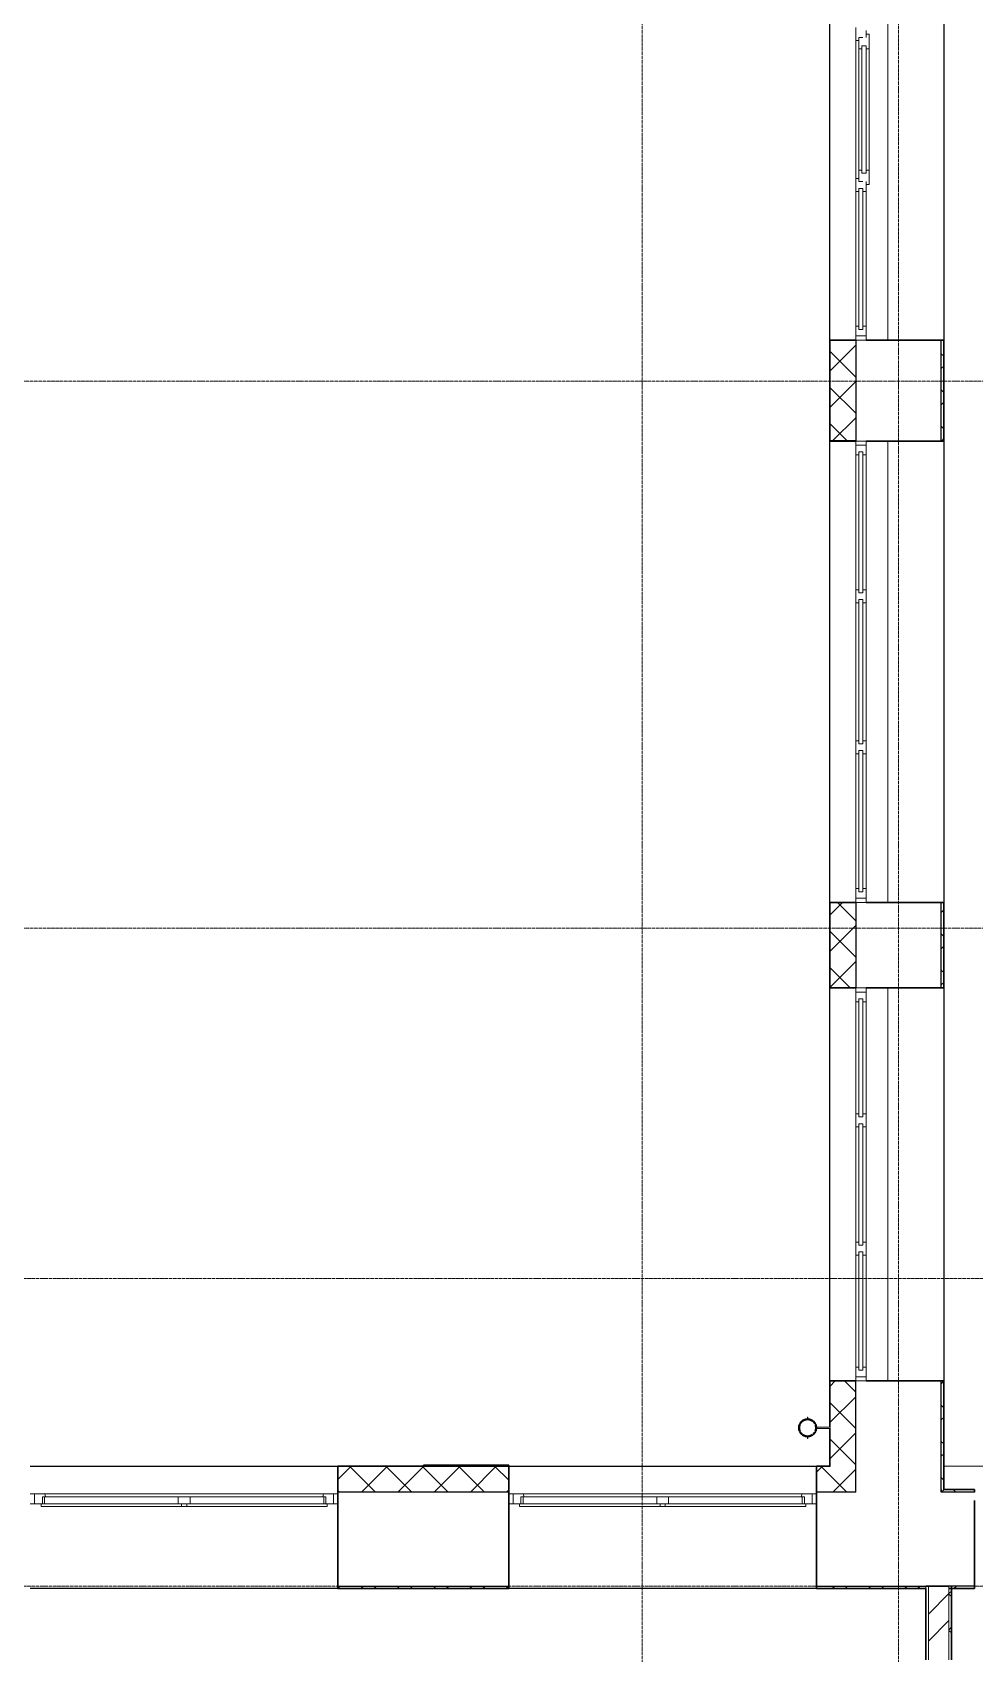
# Model space of a CAD drawing. Header units: millimetres. Extents: x -695119 to 412940, y -249585 to 622758.
# Drawn here: x 136496 to 142008, y -52565 to -43080 of the extents above; entities that cross this region are included whole.
import ezdxf

# ---------------------------------------------------------------- set-up
doc = ezdxf.new("R2010")
doc.units = ezdxf.units.MM
doc.linetypes.add('ADSK_Линия сетки', pattern=[25, 20, -2.5, 0, -2.5])
for name, color, linetype, lineweight in [('Каркас_Импост', 8, 'Continuous', 9), ('Монтажный зазор', 8, 'Continuous', 9), ('Обобщенные модели', 8, 'Continuous', 18), ('Окна', 252, 'Continuous', 9), ('Оси', 252, 'Continuous', 9), ('Остекление', 8, 'Continuous', 9), ('Перекрытия', 7, 'Continuous', 18), ('Стены разрез', 7, 'Continuous', 30), ('Стены штриховка', 7, 'Continuous', 9)]:
    doc.layers.add(name, color=color, linetype=linetype, lineweight=lineweight)
doc.layers.add('Стены', color=194, linetype='Continuous')

# ---------------------------------------------------------------- blocks, each defined once
blk = doc.blocks.new('1 этаж')
at = {"layer": 'Каркас_Импост', "color": 251, "lineweight": 18, "true_color": 0x636466}
for p, q in [((-33505.8, -124227.7), (-33505.8, -124303.7)), ((-33445.8, -124285.7), (-33445.8, -124245.7)), ((-33505.8, -124303.7), (-33487.8, -124303.7)), ((-33487.8, -124303.7), (-33487.8, -124285.7)), ((-33487.8, -124285.7), (-33463.8, -124285.7)), ((-33487.8, -124352.7), (-33487.8, -124303.7)), ((-33487.8, -124352.7), (-33469.8, -124352.7)), ((-33469.8, -124334.7), (-33445.8, -124334.7)), ((-33469.8, -124352.7), (-33469.8, -124334.7)), ((-33445.8, -124267.7), (-33427.8, -124267.7)), ((-33445.8, -124334.7), (-33445.8, -124352.7)), ((-33445.8, -124352.7), (-33427.8, -124352.7)), ((-33427.8, -124267.7), (-33427.8, -124352.7)), ((-33505.8, -125111), (-33505.8, -125187)), ((-33487.8, -125111), (-33505.8, -125111)), ((-33487.8, -125062), (-33469.8, -125062)), ((-33487.8, -125062), (-33487.8, -125111)), ((-33487.8, -125129), (-33487.8, -125111)), ((-33469.8, -125062), (-33469.8, -125080)), ((-33469.8, -125080), (-33445.8, -125080)), ((-33445.8, -125062), (-33427.8, -125062)), ((-33445.8, -125080), (-33445.8, -125062)), ((-33427.8, -125062), (-33427.8, -125147)), ((-33505.8, -125187), (-33487.8, -125187)), ((-33463.8, -125129), (-33487.8, -125129)), ((-33487.8, -125187), (-33487.8, -125169)), ((-33487.8, -125169), (-33463.8, -125169)), ((-33463.8, -125169), (-33463.8, -125187)), ((-33463.8, -125187), (-33445.8, -125187)), ((-33445.8, -125169), (-33445.8, -125129)), ((-33427.8, -125147), (-33445.8, -125147)), ((-33445.8, -125169), (-33445.8, -125187)), ((-33505.8, -125976.4), (-33505.8, -126057.4)), ((-33487.8, -125976.4), (-33505.8, -125976.4)), ((-33505.8, -126057.4), (-33445.8, -126057.4)), ((-33487.8, -125994.4), (-33487.8, -125976.4)), ((-33463.8, -125994.4), (-33487.8, -125994.4)), ((-33463.8, -125976.4), (-33445.8, -125976.4)), ((-33463.8, -125994.4), (-33463.8, -125976.4)), ((-33445.8, -125976.4), (-33445.8, -125994.4)), ((-33445.8, -126057.4), (-33445.8, -125994.4)), ((-33445.8, -126647.4), (-33505.8, -126647.4)), ((-33505.8, -126647.4), (-33505.8, -126728.4)), ((-33505.8, -126728.4), (-33487.8, -126728.4)), ((-33487.8, -126728.4), (-33487.8, -126710.4)), ((-33487.8, -126710.4), (-33463.8, -126710.4)), ((-33463.8, -126710.4), (-33463.8, -126728.4)), ((-33463.8, -126728.4), (-33445.8, -126728.4)), ((-33445.8, -126710.4), (-33445.8, -126647.4)), ((-33445.8, -126710.4), (-33445.8, -126728.4)), ((-33505.8, -127517.7), (-33505.8, -127593.7)), ((-33487.8, -127517.7), (-33505.8, -127517.7)), ((-33487.8, -127535.7), (-33487.8, -127517.7)), ((-33463.8, -127535.7), (-33487.8, -127535.7)), ((-33487.8, -127593.7), (-33487.8, -127575.7)), ((-33487.8, -127575.7), (-33463.8, -127575.7)), ((-33463.8, -127517.7), (-33445.8, -127517.7)), ((-33463.8, -127535.7), (-33463.8, -127517.7)), ((-33463.8, -127575.7), (-33463.8, -127593.7)), ((-33445.8, -127517.7), (-33445.8, -127535.7)), ((-33445.8, -127575.7), (-33445.8, -127535.7)), ((-33445.8, -127575.7), (-33445.8, -127593.7)), ((-33505.8, -127593.7), (-33487.8, -127593.7)), ((-33463.8, -127593.7), (-33445.8, -127593.7)), ((-33505.8, -128401), (-33505.8, -128477)), ((-33487.8, -128401), (-33505.8, -128401)), ((-33487.8, -128419), (-33487.8, -128401)), ((-33463.8, -128419), (-33487.8, -128419)), ((-33463.8, -128401), (-33445.8, -128401)), ((-33463.8, -128419), (-33463.8, -128401)), ((-33445.8, -128401), (-33445.8, -128419)), ((-33445.8, -128459), (-33445.8, -128419)), ((-33505.8, -128477), (-33487.8, -128477)), ((-33487.8, -128477), (-33487.8, -128459)), ((-33487.8, -128459), (-33463.8, -128459)), ((-33463.8, -128459), (-33463.8, -128477)), ((-33463.8, -128477), (-33445.8, -128477)), ((-33445.8, -128459), (-33445.8, -128477)), ((-33505.8, -129266.4), (-33505.8, -129347.4)), ((-33487.8, -129266.4), (-33505.8, -129266.4)), ((-33487.8, -129284.4), (-33487.8, -129266.4)), ((-33463.8, -129284.4), (-33487.8, -129284.4)), ((-33463.8, -129266.4), (-33445.8, -129266.4)), ((-33463.8, -129284.4), (-33463.8, -129266.4)), ((-33445.8, -129266.4), (-33445.8, -129284.4)), ((-33445.8, -129347.4), (-33445.8, -129284.4)), ((-33505.8, -129347.4), (-33445.8, -129347.4)), ((-33445.8, -129847.4), (-33505.8, -129847.4)), ((-33505.8, -129847.4), (-33505.8, -129928.4)), ((-33445.8, -129910.4), (-33445.8, -129847.4)), ((-33505.8, -129928.4), (-33487.8, -129928.4)), ((-33487.8, -129928.4), (-33487.8, -129910.4)), ((-33487.8, -129910.4), (-33463.8, -129910.4)), ((-33463.8, -129910.4), (-33463.8, -129928.4)), ((-33463.8, -129928.4), (-33445.8, -129928.4)), ((-33445.8, -129910.4), (-33445.8, -129928.4)), ((-33505.8, -130584.4), (-33505.8, -130660.4)), ((-33487.8, -130584.4), (-33505.8, -130584.4)), ((-33487.8, -130602.4), (-33487.8, -130584.4)), ((-33463.8, -130602.4), (-33487.8, -130602.4)), ((-33463.8, -130584.4), (-33445.8, -130584.4)), ((-33463.8, -130602.4), (-33463.8, -130584.4)), ((-33445.8, -130584.4), (-33445.8, -130602.4)), ((-33445.8, -130642.4), (-33445.8, -130602.4)), ((-33505.8, -130660.4), (-33487.8, -130660.4)), ((-33487.8, -130660.4), (-33487.8, -130642.4)), ((-33487.8, -130642.4), (-33463.8, -130642.4)), ((-33463.8, -130642.4), (-33463.8, -130660.4)), ((-33463.8, -130660.4), (-33445.8, -130660.4)), ((-33445.8, -130642.4), (-33445.8, -130660.4)), ((-33505.8, -131334.4), (-33505.8, -131410.4)), ((-33487.8, -131334.4), (-33505.8, -131334.4)), ((-33487.8, -131352.4), (-33487.8, -131334.4)), ((-33463.8, -131352.4), (-33487.8, -131352.4)), ((-33463.8, -131334.4), (-33445.8, -131334.4)), ((-33463.8, -131352.4), (-33463.8, -131334.4)), ((-33445.8, -131334.4), (-33445.8, -131352.4)), ((-33445.8, -131392.4), (-33445.8, -131352.4)), ((-33505.8, -131410.4), (-33487.8, -131410.4)), ((-33487.8, -131410.4), (-33487.8, -131392.4)), ((-33487.8, -131392.4), (-33463.8, -131392.4)), ((-33463.8, -131392.4), (-33463.8, -131410.4)), ((-33463.8, -131410.4), (-33445.8, -131410.4)), ((-33445.8, -131392.4), (-33445.8, -131410.4)), ((-33505.8, -132066.4), (-33505.8, -132147.4)), ((-33487.8, -132066.4), (-33505.8, -132066.4)), ((-33487.8, -132084.4), (-33487.8, -132066.4)), ((-33463.8, -132084.4), (-33487.8, -132084.4)), ((-33463.8, -132066.4), (-33445.8, -132066.4)), ((-33463.8, -132084.4), (-33463.8, -132066.4)), ((-33445.8, -132066.4), (-33445.8, -132084.4)), ((-33445.8, -132147.4), (-33445.8, -132084.4)), ((-33505.8, -132147.4), (-33445.8, -132147.4)), ((-38251.4, -132807.4), (-38310.8, -132807.4)), ((-38310.8, -132807.4), (-38310.8, -132865.4)), ((-38310.8, -132865.4), (-38272.8, -132865.4)), ((-38264.8, -132865.4), (-38264.8, -132824.4)), ((-38264.8, -132824.4), (-38252.8, -132824.4)), ((-38246.8, -132824.4), (-38251.4, -132807.4)), ((-36620.2, -132807.4), (-36624.8, -132824.4)), ((-36560.8, -132807.4), (-36620.2, -132807.4)), ((-36618.8, -132824.4), (-36606.8, -132824.4)), ((-36606.8, -132824.4), (-36606.8, -132865.4)), ((-36598.8, -132865.4), (-36560.8, -132865.4)), ((-36560.8, -132865.4), (-36560.8, -132807.4)), ((-35451.4, -132807.4), (-35510.8, -132807.4)), ((-35510.8, -132807.4), (-35510.8, -132865.4)), ((-35510.8, -132865.4), (-35472.8, -132865.4)), ((-35464.8, -132865.4), (-35464.8, -132824.4)), ((-35464.8, -132824.4), (-35452.8, -132824.4)), ((-35446.8, -132824.4), (-35451.4, -132807.4)), ((-33820.2, -132807.4), (-33824.8, -132824.4)), ((-33760.8, -132807.4), (-33820.2, -132807.4)), ((-33818.8, -132824.4), (-33806.8, -132824.4)), ((-33806.8, -132824.4), (-33806.8, -132865.4)), ((-33798.8, -132865.4), (-33760.8, -132865.4)), ((-33760.8, -132865.4), (-33760.8, -132807.4))]:
    blk.add_line(p, q, dxfattribs=at)
at = {"layer": 'Каркас_Импост', "color": 251, "true_color": 0x636466}
for p, q in [((-33505.8, -125111), (-33505.8, -124303.7)), ((-33487.8, -125062), (-33487.8, -124352.7)), ((-33427.8, -124352.7), (-33427.8, -125062)), ((-33505.8, -125976.4), (-33505.8, -125187)), ((-33445.8, -125187), (-33445.8, -125976.4)), ((-33505.8, -127517.7), (-33505.8, -126728.4)), ((-33445.8, -126728.4), (-33445.8, -127517.7)), ((-33505.8, -128401), (-33505.8, -127593.7)), ((-33445.8, -127593.7), (-33445.8, -128401)), ((-33505.8, -129266.4), (-33505.8, -128477)), ((-33445.8, -128477), (-33445.8, -129266.4)), ((-33505.8, -130584.4), (-33505.8, -129928.4)), ((-33445.8, -129928.4), (-33445.8, -130584.4)), ((-33505.8, -131334.4), (-33505.8, -130660.4)), ((-33445.8, -130660.4), (-33445.8, -131334.4)), ((-33505.8, -132066.4), (-33505.8, -131410.4)), ((-33445.8, -131410.4), (-33445.8, -132066.4)), ((-38272.8, -132865.4), (-37450.8, -132865.4)), ((-38272.8, -132882.4), (-38272.8, -132865.4)), ((-37450.8, -132882.4), (-38272.8, -132882.4)), ((-38252.8, -132824.4), (-37470.8, -132824.4)), ((-38252.8, -132865.4), (-38252.8, -132824.4)), ((-36620.2, -132807.4), (-38251.4, -132807.4)), ((-37470.8, -132824.4), (-37400.8, -132824.4)), ((-37470.8, -132824.4), (-37470.8, -132865.4)), ((-37450.8, -132865.4), (-37420.8, -132865.4)), ((-37450.8, -132865.4), (-37450.8, -132882.4)), ((-37420.8, -132882.4), (-37450.8, -132882.4)), ((-37420.8, -132865.4), (-36598.8, -132865.4)), ((-37420.8, -132882.4), (-37420.8, -132865.4)), ((-36598.8, -132882.4), (-37420.8, -132882.4)), ((-37400.8, -132824.4), (-36618.8, -132824.4)), ((-37400.8, -132865.4), (-37400.8, -132824.4)), ((-36618.8, -132824.4), (-36618.8, -132865.4)), ((-36598.8, -132865.4), (-36598.8, -132882.4)), ((-35472.8, -132865.4), (-34650.8, -132865.4)), ((-35472.8, -132882.4), (-35472.8, -132865.4)), ((-34650.8, -132882.4), (-35472.8, -132882.4)), ((-35452.8, -132824.4), (-34670.8, -132824.4)), ((-35452.8, -132865.4), (-35452.8, -132824.4)), ((-33820.2, -132807.4), (-35451.4, -132807.4)), ((-34670.8, -132824.4), (-34600.8, -132824.4)), ((-34670.8, -132824.4), (-34670.8, -132865.4)), ((-34650.8, -132865.4), (-34620.8, -132865.4)), ((-34650.8, -132865.4), (-34650.8, -132882.4)), ((-34620.8, -132882.4), (-34650.8, -132882.4)), ((-34620.8, -132865.4), (-33798.8, -132865.4)), ((-34620.8, -132882.4), (-34620.8, -132865.4)), ((-33798.8, -132882.4), (-34620.8, -132882.4)), ((-34600.8, -132824.4), (-33818.8, -132824.4)), ((-34600.8, -132865.4), (-34600.8, -132824.4)), ((-33818.8, -132824.4), (-33818.8, -132865.4)), ((-33798.8, -132865.4), (-33798.8, -132882.4))]:
    blk.add_line(p, q, dxfattribs=at)
at = {"layer": 'Монтажный зазор', "color": 251, "true_color": 0x636466}
for p, q in [((-33445.8, -126032.4), (-33505.8, -126032.4)), ((-33445.8, -126672.4), (-33505.8, -126672.4)), ((-33445.8, -129322.4), (-33505.8, -129322.4)), ((-33445.8, -129872.4), (-33505.8, -129872.4)), ((-33445.8, -132122.4), (-33505.8, -132122.4))]:
    blk.add_line(p, q, dxfattribs=at)
at = {"layer": 'Обобщенные модели', "color": 251, "true_color": 0x636466}
for p, q in [((-33786.8, -132359.4), (-33788.8, -132359.4)), ((-33788.8, -132359.4), (-33788.8, -132369.4)), ((-33786.8, -132359.4), (-33788.8, -132359.4)), ((-33788.8, -132359.4), (-33788.8, -132369.4)), ((-33786.8, -132359.4), (-33788.8, -132359.4)), ((-33788.8, -132359.4), (-33788.8, -132369.4)), ((-33786.8, -132359.4), (-33788.8, -132359.4)), ((-33788.8, -132359.4), (-33788.8, -132369.4)), ((-33788.8, -132371.4), (-33788.8, -132369.4)), ((-33786.8, -132371.4), (-33788.8, -132371.4)), ((-33786.8, -132369.4), (-33786.8, -132359.4)), ((-33786.8, -132369.4), (-33786.8, -132359.4)), ((-33786.8, -132369.4), (-33786.8, -132359.4)), ((-33786.8, -132369.4), (-33786.8, -132359.4)), ((-33786.8, -132369.4), (-33786.8, -132371.4)), ((-33657.8, -132418.1), (-33735.8, -132418.1)), ((-33735.8, -132418.1), (-33735.8, -132420.5)), ((-33788.8, -132473.4), (-33788.8, -132471.4)), ((-33788.8, -132471.4), (-33786.8, -132471.4)), ((-33788.8, -132473.4), (-33788.8, -132483.4)), ((-33788.8, -132473.4), (-33788.8, -132483.4)), ((-33788.8, -132473.4), (-33788.8, -132483.4)), ((-33788.8, -132473.4), (-33788.8, -132483.4)), ((-33788.8, -132483.4), (-33786.8, -132483.4)), ((-33788.8, -132483.4), (-33786.8, -132483.4)), ((-33788.8, -132483.4), (-33786.8, -132483.4)), ((-33788.8, -132483.4), (-33786.8, -132483.4)), ((-33786.8, -132471.4), (-33786.8, -132473.4)), ((-33786.8, -132483.4), (-33786.8, -132473.4)), ((-33786.8, -132483.4), (-33786.8, -132473.4)), ((-33786.8, -132483.4), (-33786.8, -132473.4)), ((-33786.8, -132483.4), (-33786.8, -132473.4)), ((-33735.8, -132422.2), (-33735.8, -132424.7)), ((-33735.8, -132424.7), (-33657.8, -132424.7))]:
    blk.add_line(p, q, dxfattribs=at)
for start, end in [(0, 180), (180, 0)]:
    blk.add_arc((-33787.8, -132421.4), 52, start, end, dxfattribs=at)
at = {"layer": 'Обобщенные модели', "color": 251, "lineweight": 40, "true_color": 0x636466}
for start, end in [(156.69406, 180), (130.583, 152.82848), (103.63116, 126.20078), (78.99639, 101.00361), (53.79922, 76.36884), (27.17152, 49.417), (0, 23.30594), (180, 203.30594), (207.17152, 229.417), (233.79922, 256.36884), (258.99639, 281.00361), (283.63116, 306.20078), (310.583, 332.82848), (336.69406, 0)]:
    blk.add_arc((-33787.8, -132421.4), 50, start, end, dxfattribs=at)
at = {"layer": 'Окна', "color": 251, "true_color": 0x636466}
for p, q in [((-38310.8, -132807.4), (-38335.8, -132807.4)), ((-38335.8, -132865.4), (-38310.8, -132865.4)), ((-38310.8, -132865.4), (-38310.8, -132807.4)), ((-36535.8, -132807.4), (-36560.8, -132807.4)), ((-36560.8, -132807.4), (-36560.8, -132865.4)), ((-36560.8, -132865.4), (-36535.8, -132865.4)), ((-35510.8, -132807.4), (-35535.8, -132807.4)), ((-35535.8, -132865.4), (-35510.8, -132865.4)), ((-35510.8, -132865.4), (-35510.8, -132807.4)), ((-33735.8, -132807.4), (-33760.8, -132807.4)), ((-33760.8, -132807.4), (-33760.8, -132865.4)), ((-33760.8, -132865.4), (-33735.8, -132865.4))]:
    blk.add_line(p, q, dxfattribs=at)
at = {"layer": 'Оси', "color": 251, "linetype": 'ADSK_Линия сетки', "true_color": 0x636466}
for p, q in [((-34755.8, -96281.4), (-34755.8, -160943.1)), ((-33255.8, -96281.4), (-33255.8, -160943.1)), ((-30135.8, -126297.4), (-72628.1, -126297.4)), ((-30135.8, -129497.4), (-72628.1, -129497.4)), ((4311.5, -131547.4), (-72628.1, -131547.4)), ((4311.5, -133347.4), (-72628.1, -133347.4))]:
    blk.add_line(p, q, dxfattribs=at)
at = {"layer": 'Остекление', "color": 251, "true_color": 0x636466}
for p, q in [((-33469.8, -125080), (-33469.8, -124334.7)), ((-33445.8, -125080), (-33445.8, -124334.7)), ((-33487.8, -125976.4), (-33487.8, -125187)), ((-33463.8, -125994.4), (-33463.8, -125169)), ((-33487.8, -127517.7), (-33487.8, -126728.4)), ((-33463.8, -127535.7), (-33463.8, -126710.4)), ((-33463.8, -128419), (-33463.8, -127575.7)), ((-33487.8, -128401), (-33487.8, -127593.7)), ((-33487.8, -129266.4), (-33487.8, -128477)), ((-33463.8, -129284.4), (-33463.8, -128459)), ((-33487.8, -130584.4), (-33487.8, -129928.4)), ((-33463.8, -130602.4), (-33463.8, -129910.4)), ((-33487.8, -131334.4), (-33487.8, -130660.4)), ((-33463.8, -131352.4), (-33463.8, -130642.4)), ((-33487.8, -132066.4), (-33487.8, -131410.4)), ((-33463.8, -132084.4), (-33463.8, -131392.4))]:
    blk.add_line(p, q, dxfattribs=at)
at = {"layer": 'Перекрытия', "color": 251, "true_color": 0x636466}
for p, q in [((-33317.8, -123357.4), (-33317.8, -126057.4)), ((-33317.8, -126647.4), (-33317.8, -129347.4)), ((-33317.8, -129847.4), (-33317.8, -132147.4)), ((-32990.8, -132645.4), (-32755.8, -132645.4))]:
    blk.add_line(p, q, dxfattribs=at)
at = {"layer": 'Стены', "color": 251, "true_color": 0x636466}
for p, q in [((-33657.8, -126057.4), (-33657.8, -123357.4)), ((-32990.8, -123357.4), (-32990.8, -126057.4)), ((-33505.8, -126057.4), (-33505.8, -126647.4)), ((-33005.8, -126647.4), (-33005.8, -126057.4)), ((-33657.8, -129347.4), (-33657.8, -126647.4)), ((-32990.8, -126647.4), (-32990.8, -129347.4)), ((-33505.8, -129347.4), (-33505.8, -129847.4)), ((-33005.8, -129847.4), (-33005.8, -129347.4)), ((-33657.8, -132147.4), (-33657.8, -129847.4)), ((-32990.8, -129847.4), (-32990.8, -132147.4)), ((-33505.8, -132149.4), (-33505.8, -132147.4)), ((-33505.8, -132797.4), (-33505.8, -132149.4)), ((-33005.8, -132782.4), (-33005.8, -132147.4)), ((-38335.8, -132645.4), (-36535.8, -132645.4)), ((-35535.8, -132645.4), (-33735.8, -132645.4)), ((-35535.8, -132797.4), (-36535.8, -132797.4)), ((-33505.8, -132797.4), (-33735.8, -132797.4)), ((-32810.7, -132797.4), (-33005.8, -132797.4)), ((-36535.8, -133362.4), (-38335.8, -133362.4)), ((-36535.8, -133347.4), (-35535.8, -133347.4)), ((-33735.8, -133362.4), (-35535.8, -133362.4)), ((-33735.8, -133347.4), (-33095.8, -133347.4)), ((-32810.7, -133347.4), (-32960.8, -133347.4))]:
    blk.add_line(p, q, dxfattribs=at)
at = {"layer": 'Стены разрез', "color": 251, "true_color": 0x636466}
for p, q in [((-33657.8, -126057.4), (-33657.8, -126647.4)), ((-33505.8, -126057.4), (-33657.8, -126057.4)), ((-32990.8, -126057.4), (-33445.8, -126057.4)), ((-32990.8, -126647.4), (-32990.8, -126057.4)), ((-33657.8, -126647.4), (-33505.8, -126647.4)), ((-33445.8, -126647.4), (-32990.8, -126647.4)), ((-33657.8, -129347.4), (-33657.8, -129847.4)), ((-33505.8, -129347.4), (-33657.8, -129347.4)), ((-32990.8, -129347.4), (-33445.8, -129347.4)), ((-32990.8, -129847.4), (-32990.8, -129347.4)), ((-33657.8, -129847.4), (-33505.8, -129847.4)), ((-33445.8, -129847.4), (-32990.8, -129847.4)), ((-33657.8, -132147.4), (-33657.8, -132418.7)), ((-33505.8, -132147.4), (-33657.8, -132147.4)), ((-32990.8, -132147.4), (-33445.8, -132147.4)), ((-32990.8, -132782.4), (-32990.8, -132147.4)), ((-33657.8, -132424.2), (-33657.8, -132645.4)), ((-36535.8, -132645.4), (-36535.8, -133362.4)), ((-35535.8, -132645.4), (-36535.8, -132645.4)), ((-35535.8, -132640.4), (-36035.8, -132640.4)), ((-36035.8, -132640.4), (-36035.8, -132645.4)), ((-35535.8, -133362.4), (-35535.8, -132640.4)), ((-33735.8, -132645.4), (-33735.8, -133362.4)), ((-33657.8, -132645.4), (-33735.8, -132645.4)), ((-33005.8, -132797.4), (-33005.8, -132782.4)), ((-32810.7, -132782.4), (-32990.8, -132782.4)), ((-32810.7, -132797.4), (-32810.7, -132782.4)), ((-32810.7, -133362.4), (-32810.7, -132847.4)), ((-36535.8, -133362.4), (-35535.8, -133362.4)), ((-33735.8, -133362.4), (-33095.8, -133362.4)), ((-33095.8, -133347.4), (-32960.8, -133347.4)), ((-33095.8, -133362.4), (-33095.8, -133779.5)), ((-32960.8, -133362.4), (-32810.7, -133362.4)), ((-32945.8, -133779.5), (-32945.8, -133347.4))]:
    blk.add_line(p, q, dxfattribs=at)
at = {"layer": 'Стены разрез', "color": 251, "linetype": 'Continuous', "lineweight": 9, "true_color": 0x636466}
for p, q in [((-33505.8, -126061), (-33507.4, -126059.4)), ((-33655.8, -126237.4), (-33505.8, -126087.4)), ((-33505.8, -126273.1), (-33655.8, -126123.1)), ((-32990.8, -126151.7), (-33005.8, -126136.7)), ((-33005.8, -126223.8), (-32990.8, -126208.8)), ((-33655.8, -126449.5), (-33505.8, -126299.5)), ((-33505.8, -126485.3), (-33655.8, -126335.3)), ((-32990.8, -126363.9), (-33005.8, -126348.9)), ((-33005.8, -126435.9), (-32990.8, -126420.9)), ((-33639.5, -126645.4), (-33505.8, -126511.6)), ((-33557.8, -126645.4), (-33655.8, -126547.4)), ((-32990.8, -126576), (-33005.8, -126561)), ((-33005.1, -126647.4), (-32990.8, -126633)), ((-33655.8, -129419.3), (-33585.8, -129349.4)), ((-33644.4, -129347.4), (-33645.5, -129349.4)), ((-33505.8, -129455.1), (-33611.5, -129349.4)), ((-33606.1, -129349.4), (-33607.3, -129347.4)), ((-33005.8, -129405.7), (-32990.8, -129390.7)), ((-33655.8, -129631.5), (-33505.8, -129481.5)), ((-33505.8, -129667.2), (-33655.8, -129517.2)), ((-32990.8, -129545.8), (-33005.8, -129530.8)), ((-33005.8, -129617.9), (-32990.8, -129602.9)), ((-33655.8, -129843.6), (-33505.8, -129693.6)), ((-33539.8, -129845.4), (-33655.8, -129729.4)), ((-32990.8, -129758), (-33005.8, -129743)), ((-33005.8, -129830), (-32990.8, -129815)), ((-33655.8, -132177.1), (-33628.1, -132149.4)), ((-33505.8, -132212.8), (-33569.3, -132149.4)), ((-33005.8, -132163.5), (-32990.8, -132148.5)), ((-33655.8, -132389.2), (-33505.8, -132239.2)), ((-33505.8, -132425), (-33655.8, -132275)), ((-32990.8, -132303.6), (-33005.8, -132288.6)), ((-33005.8, -132375.6), (-32990.8, -132360.6)), ((-33655.8, -132601.3), (-33505.8, -132451.3)), ((-33505.8, -132637.1), (-33655.8, -132487.1)), ((-32990.8, -132515.7), (-33005.8, -132500.7)), ((-33005.8, -132587.7), (-32990.8, -132572.7)), ((-36535.8, -132723.6), (-36459.6, -132647.4)), ((-36315.4, -132797.4), (-36465.4, -132647.4)), ((-36397.4, -132797.4), (-36247.4, -132647.4)), ((-36103.2, -132797.4), (-36253.2, -132647.4)), ((-36185.3, -132797.4), (-36035.3, -132647.4)), ((-35891.1, -132797.4), (-36041.1, -132647.4)), ((-35973.2, -132797.4), (-35823.2, -132647.4)), ((-35679, -132797.4), (-35829, -132647.4)), ((-35761, -132797.4), (-35611, -132647.4)), ((-35692, -132645.4), (-35694.4, -132641.2)), ((-35690.8, -132647.4), (-35692, -132645.4)), ((-35535.8, -132728.4), (-35616.8, -132647.4)), ((-33733.8, -132679.3), (-33701.8, -132647.4)), ((-33557.7, -132797.4), (-33707.7, -132647.4)), ((-33639.7, -132797.4), (-33505.8, -132663.5)), ((-36527.5, -132797.4), (-36535.8, -132789.1)), ((-35548.9, -132797.4), (-35535.8, -132784.3)), ((-32990.8, -132727.8), (-33005.8, -132712.8)), ((-33003.3, -132797.4), (-32988.3, -132782.4)), ((-32921.3, -132797.4), (-32936.3, -132782.4)), ((-36535.8, -133360), (-36523.2, -133347.4)), ((-36386.8, -133362.4), (-36401.8, -133347.4)), ((-36326, -133362.4), (-36311, -133347.4)), ((-36174.6, -133362.4), (-36189.6, -133347.4)), ((-36113.9, -133362.4), (-36098.9, -133347.4)), ((-35962.5, -133362.4), (-35977.5, -133347.4)), ((-35901.8, -133362.4), (-35886.8, -133347.4)), ((-35750.4, -133362.4), (-35765.4, -133347.4)), ((-35689.6, -133362.4), (-35674.6, -133347.4)), ((-35538.2, -133362.4), (-35553.2, -133347.4)), ((-33629.1, -133362.4), (-33644.1, -133347.4)), ((-33568.3, -133362.4), (-33553.3, -133347.4)), ((-33416.9, -133362.4), (-33431.9, -133347.4)), ((-33356.2, -133362.4), (-33341.2, -133347.4)), ((-33204.8, -133362.4), (-33219.8, -133347.4)), ((-33144, -133362.4), (-33129, -133347.4)), ((-32931.9, -133362.4), (-32916.9, -133347.4)), ((-33080.8, -133511.8), (-32960.8, -133391.8)), ((-32960.8, -133391.3), (-32945.8, -133376.3)), ((-32945.8, -133409.2), (-32960.8, -133394.2)), ((-33080.8, -133668.9), (-32960.8, -133548.9)), ((-32960.8, -133603.4), (-32945.8, -133588.4)), ((-32945.8, -133621.4), (-32960.8, -133606.4))]:
    blk.add_line(p, q, dxfattribs=at)
at = {"layer": 'Стены штриховка', "color": 251, "true_color": 0x636466}
for p, q in [((-33655.8, -126059.4), (-33655.8, -126645.4)), ((-33505.8, -126059.4), (-33655.8, -126059.4)), ((-33655.8, -126645.4), (-33505.8, -126645.4)), ((-33655.8, -129349.4), (-33655.8, -129845.4)), ((-33505.8, -129349.4), (-33655.8, -129349.4)), ((-33655.8, -129845.4), (-33505.8, -129845.4)), ((-33655.8, -132149.4), (-33655.8, -132418.7)), ((-33505.8, -132149.4), (-33655.8, -132149.4)), ((-33655.8, -132424.2), (-33655.8, -132647.4)), ((-35537.8, -132647.4), (-36533.8, -132647.4)), ((-36533.8, -132647.4), (-36533.8, -132721.4)), ((-35537.8, -132721.4), (-35537.8, -132647.4)), ((-33733.8, -132647.4), (-33733.8, -132721.4)), ((-33655.8, -132647.4), (-33733.8, -132647.4)), ((-33657.8, -132645.4), (-33655.8, -132645.4)), ((-36535.8, -132721.4), (-36533.8, -132721.4)), ((-35537.8, -132721.4), (-35535.8, -132721.4)), ((-33735.8, -132721.4), (-33733.8, -132721.4)), ((-33095.8, -133362.4), (-33095.8, -133347.4)), ((-33080.8, -133347.4), (-33080.8, -133779.5)), ((-32960.8, -133779.5), (-32960.8, -133347.4))]:
    blk.add_line(p, q, dxfattribs=at)

msp = doc.modelspace()

# ---------------------------------------------------------------- block references
msp.add_blockref('1 этаж', (174819.19, 81176.937))

doc.saveas('drawing.dxf')
